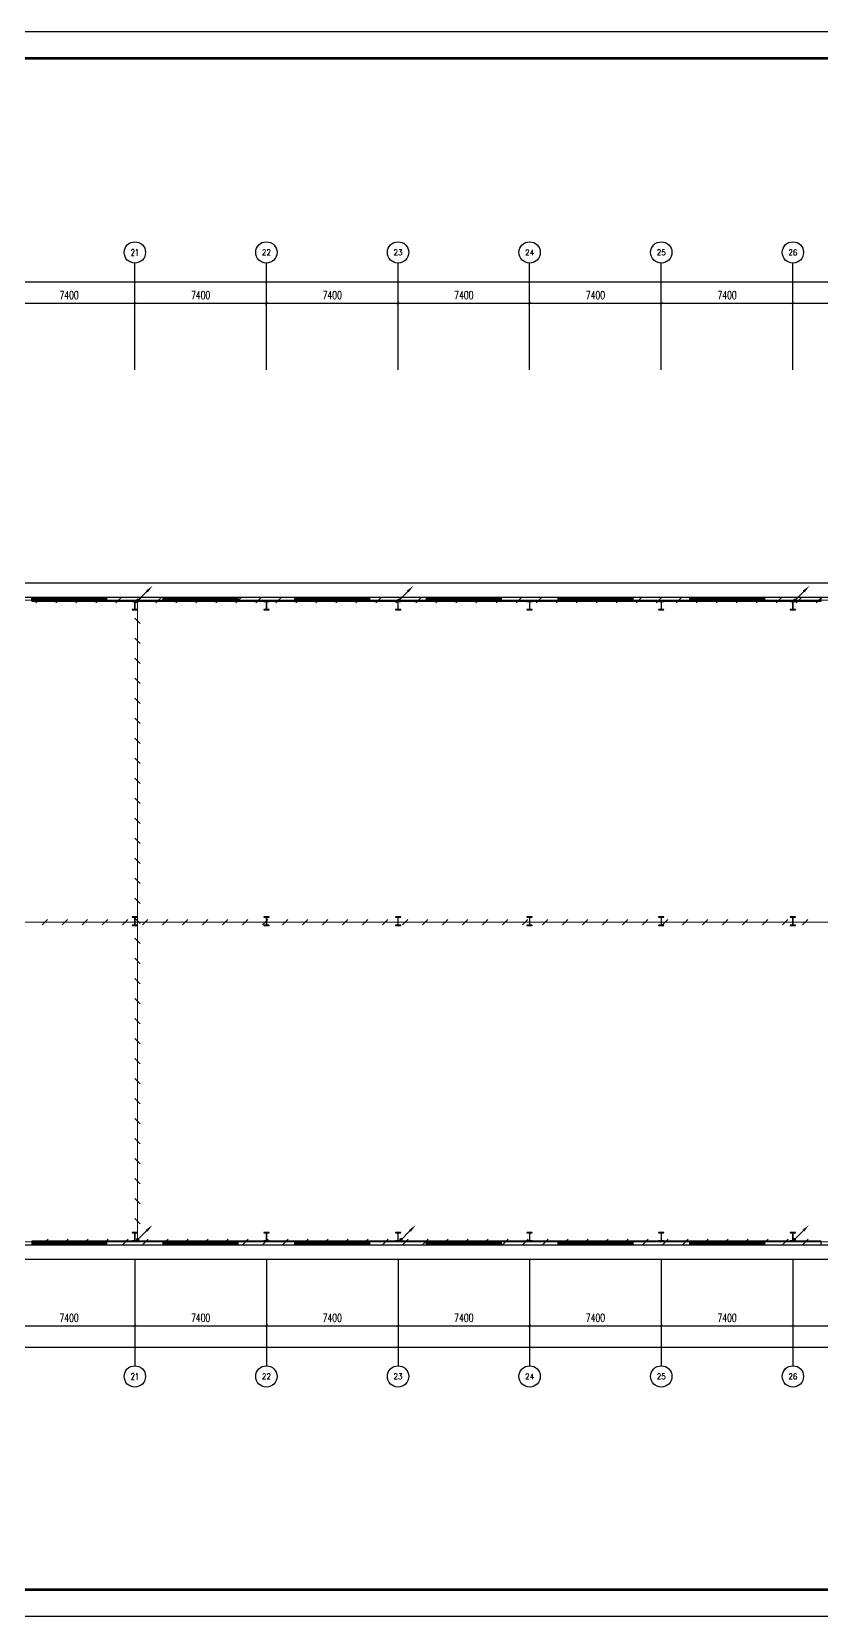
# Model space of a CAD drawing. Extents: x 1751103 to 2598738, y -609732 to 659428.
# Drawn here: x 2250048 to 2294448, y -260180 to -171080 of the extents above; entities that cross this region are included whole.
import ezdxf
from ezdxf.enums import TextEntityAlignment as Align

# ---------------------------------------------------------------- set-up
doc = ezdxf.new("R2010")
doc.units = 0
doc.header["$LTSCALE"] = 1000
doc.header["$MEASUREMENT"] = 0
doc.linetypes.add('CENTER2', pattern=[1.14, 0.75, -0.13, 0.13, -0.13])
doc.layers.get('0').update_dxf_attribs({"linetype": 'CONTINUOUS'})
doc.layers.get('DEFPOINTS').update_dxf_attribs({"linetype": 'CONTINUOUS'})
for name, color, linetype in [('AXIS', 3, 'CONTINUOUS'), ('AXIS_TEXT', 7, 'CONTINUOUS'), ('COLUMN', 99, 'CONTINUOUS'), ('GROUND', 2, 'CONTINUOUS'), ('LWIRE', 4, 'CONTINUOUS'), ('PUB_TITLE', 4, 'CONTINUOUS'), ('SHTLN', 4, 'CONTINUOUS'), ('WALL', 9, 'CONTINUOUS'), ('WINDOW', 99, 'CONTINUOUS'), ('WIRE-接地', 4, 'CONTINUOUS')]:
    doc.layers.add(name, color=color, linetype=linetype)
doc.styles.add('_TCH_AXIS', font='COMPLEX', dxfattribs={"bigfont": 'GBCBIG'})
doc.styles.add('COMPLEX', font='COMPLEX')
doc.styles.add('DIM_FONT', font='SIMPLEX', dxfattribs={"width": 0.7, "bigfont": 'GBCBIG'})
doc.styles.get("Standard").update_dxf_attribs({"font": 'gbenor.shx', "bigfont": 'gbcbig.shx'})
doc.dimstyles.new('DIMN150', dxfattribs={"dimscale": 1.5, "dimtxt": 300, "dimasz": 100, "dimexe": 250, "dimexo": 300, "dimgap": 150, "dimtad": 1, "dimdec": 0, "dimzin": 0, "dimtxsty": 'DIM_FONT', "dimblk": 'ARCHTICK', "dimcen": 0.09, "dimclrt": 7, "dimazin": 3, "dimtfac": 1, "dimtdec": 0, "dimtix": 1, "dimtmove": 0, "dimatfit": 3, "dimtolj": 1, "dimtzin": 0})

# ---------------------------------------------------------------- blocks, each defined once
blk = doc.blocks.new('$WINLIB2D$00000001')
for p, q in [((-0.5, 0.5), (0.5, 0.5)), ((-0.5, 0.5), (-0.5, -0.5)), ((0.5, -0.5), (0.5, 0.5)), ((0.5, 0.167), (-0.5, 0.167)), ((0.5, -0.167), (-0.5, -0.167)), ((-0.5, -0.5), (0.5, -0.5))]:
    blk.add_line(p, q)
blk = doc.blocks.new('_AXISO')
blk.add_circle((0, 0), 0.5)
at = {"layer": 'AXIS_TEXT', "style": 'COMPLEX', "width": 1.041667}
blk.add_attdef('A', text='', height=0.56, dxfattribs=at).set_placement((-0.25, -0.28), (0.25, -0.28), align=Align.FIT)
blk = doc.blocks.new('_ARCHTICK')
at = {"color": 0, "linetype": 'BYBLOCK', "const_width": 0.15}
blk.add_lwpolyline([(-0.5, -0.5), (0.5, 0.5)], dxfattribs=at)
blk = doc.blocks.new('*D46')
at = {"layer": 'AXIS', "color": 0}
for p, q in [((2107648, 43042), (2107648, 38167)), ((2315248, 43042), (2315248, 38167)), ((2107648, 38542), (2315248, 38542))]:
    blk.add_line(p, q, dxfattribs=at)
at = {"layer": 'DEFPOINTS', "color": 0}
for p in [(2107648, 43492), (2315248, 43492), (2315248, 38542)]:
    blk.add_point(p, dxfattribs=at)
at = {"layer": 'AXIS', "color": 0, "xscale": 150, "yscale": 150, "zscale": 150, "rotation": 180}
blk.add_blockref('_ARCHTICK', (2107648, 38542), dxfattribs=at)
at = {"layer": 'AXIS', "color": 0, "xscale": 150, "yscale": 150, "zscale": 150}
blk.add_blockref('_ARCHTICK', (2315248, 38542), dxfattribs=at)
at = {"layer": 'AXIS', "color": 7, "insert": (2211448, 38992), "char_height": 450, "attachment_point": 5, "style": 'DIM_FONT'}
blk.add_mtext('\\A1;207600', dxfattribs=at)
blk = doc.blocks.new('*D67')
at = {"layer": 'AXIS', "color": 0}
for p, q in [((2248448, 43042), (2248448, 39367)), ((2255848, 43042), (2255848, 39367)), ((2248448, 39742), (2255848, 39742))]:
    blk.add_line(p, q, dxfattribs=at)
at = {"layer": 'DEFPOINTS', "color": 0}
for p in [(2248448, 43492), (2255848, 43492), (2255848, 39742)]:
    blk.add_point(p, dxfattribs=at)
at = {"layer": 'AXIS', "color": 0, "xscale": 150, "yscale": 150, "zscale": 150, "rotation": 180}
blk.add_blockref('_ARCHTICK', (2248448, 39742), dxfattribs=at)
at = {"layer": 'AXIS', "color": 0, "xscale": 150, "yscale": 150, "zscale": 150}
blk.add_blockref('_ARCHTICK', (2255848, 39742), dxfattribs=at)
at = {"layer": 'AXIS', "color": 7, "insert": (2252148, 40192), "char_height": 450, "attachment_point": 5, "style": 'DIM_FONT'}
blk.add_mtext('\\A1;7400', dxfattribs=at)
blk = doc.blocks.new('*D68')
at = {"layer": 'AXIS', "color": 0}
for p, q in [((2255848, 43042), (2255848, 39367)), ((2263248, 43042), (2263248, 39367)), ((2255848, 39742), (2263248, 39742))]:
    blk.add_line(p, q, dxfattribs=at)
at = {"layer": 'DEFPOINTS', "color": 0}
for p in [(2255848, 43492), (2263248, 43492), (2263248, 39742)]:
    blk.add_point(p, dxfattribs=at)
at = {"layer": 'AXIS', "color": 0, "xscale": 150, "yscale": 150, "zscale": 150, "rotation": 180}
blk.add_blockref('_ARCHTICK', (2255848, 39742), dxfattribs=at)
at = {"layer": 'AXIS', "color": 0, "xscale": 150, "yscale": 150, "zscale": 150}
blk.add_blockref('_ARCHTICK', (2263248, 39742), dxfattribs=at)
at = {"layer": 'AXIS', "color": 7, "insert": (2259548, 40192), "char_height": 450, "attachment_point": 5, "style": 'DIM_FONT'}
blk.add_mtext('\\A1;7400', dxfattribs=at)
blk = doc.blocks.new('*D69')
at = {"layer": 'AXIS', "color": 0}
for p, q in [((2263248, 43042), (2263248, 39367)), ((2270648, 43042), (2270648, 39367)), ((2263248, 39742), (2270648, 39742))]:
    blk.add_line(p, q, dxfattribs=at)
at = {"layer": 'DEFPOINTS', "color": 0}
for p in [(2263248, 43492), (2270648, 43492), (2270648, 39742)]:
    blk.add_point(p, dxfattribs=at)
at = {"layer": 'AXIS', "color": 0, "xscale": 150, "yscale": 150, "zscale": 150, "rotation": 180}
blk.add_blockref('_ARCHTICK', (2263248, 39742), dxfattribs=at)
at = {"layer": 'AXIS', "color": 0, "xscale": 150, "yscale": 150, "zscale": 150}
blk.add_blockref('_ARCHTICK', (2270648, 39742), dxfattribs=at)
at = {"layer": 'AXIS', "color": 7, "insert": (2266948, 40192), "char_height": 450, "attachment_point": 5, "style": 'DIM_FONT'}
blk.add_mtext('\\A1;7400', dxfattribs=at)
blk = doc.blocks.new('*D70')
at = {"layer": 'AXIS', "color": 0}
for p, q in [((2270648, 43042), (2270648, 39367)), ((2278048, 43042), (2278048, 39367)), ((2270648, 39742), (2278048, 39742))]:
    blk.add_line(p, q, dxfattribs=at)
at = {"layer": 'DEFPOINTS', "color": 0}
for p in [(2270648, 43492), (2278048, 43492), (2278048, 39742)]:
    blk.add_point(p, dxfattribs=at)
at = {"layer": 'AXIS', "color": 0, "xscale": 150, "yscale": 150, "zscale": 150, "rotation": 180}
blk.add_blockref('_ARCHTICK', (2270648, 39742), dxfattribs=at)
at = {"layer": 'AXIS', "color": 0, "xscale": 150, "yscale": 150, "zscale": 150}
blk.add_blockref('_ARCHTICK', (2278048, 39742), dxfattribs=at)
at = {"layer": 'AXIS', "color": 7, "insert": (2274348, 40192), "char_height": 450, "attachment_point": 5, "style": 'DIM_FONT'}
blk.add_mtext('\\A1;7400', dxfattribs=at)
blk = doc.blocks.new('*D71')
at = {"layer": 'AXIS', "color": 0}
for p, q in [((2278048, 43042), (2278048, 39367)), ((2285448, 43042), (2285448, 39367)), ((2278048, 39742), (2285448, 39742))]:
    blk.add_line(p, q, dxfattribs=at)
at = {"layer": 'DEFPOINTS', "color": 0}
for p in [(2278048, 43492), (2285448, 43492), (2285448, 39742)]:
    blk.add_point(p, dxfattribs=at)
at = {"layer": 'AXIS', "color": 0, "xscale": 150, "yscale": 150, "zscale": 150, "rotation": 180}
blk.add_blockref('_ARCHTICK', (2278048, 39742), dxfattribs=at)
at = {"layer": 'AXIS', "color": 0, "xscale": 150, "yscale": 150, "zscale": 150}
blk.add_blockref('_ARCHTICK', (2285448, 39742), dxfattribs=at)
at = {"layer": 'AXIS', "color": 7, "insert": (2281748, 40192), "char_height": 450, "attachment_point": 5, "style": 'DIM_FONT'}
blk.add_mtext('\\A1;7400', dxfattribs=at)
blk = doc.blocks.new('*D72')
at = {"layer": 'AXIS', "color": 0}
for p, q in [((2285448, 43042), (2285448, 39367)), ((2292848, 43042), (2292848, 39367)), ((2285448, 39742), (2292848, 39742))]:
    blk.add_line(p, q, dxfattribs=at)
at = {"layer": 'DEFPOINTS', "color": 0}
for p in [(2285448, 43492), (2292848, 43492), (2292848, 39742)]:
    blk.add_point(p, dxfattribs=at)
at = {"layer": 'AXIS', "color": 0, "xscale": 150, "yscale": 150, "zscale": 150, "rotation": 180}
blk.add_blockref('_ARCHTICK', (2285448, 39742), dxfattribs=at)
at = {"layer": 'AXIS', "color": 0, "xscale": 150, "yscale": 150, "zscale": 150}
blk.add_blockref('_ARCHTICK', (2292848, 39742), dxfattribs=at)
at = {"layer": 'AXIS', "color": 7, "insert": (2289148, 40192), "char_height": 450, "attachment_point": 5, "style": 'DIM_FONT'}
blk.add_mtext('\\A1;7400', dxfattribs=at)
blk = doc.blocks.new('*D73')
at = {"layer": 'AXIS', "color": 0}
for p, q in [((2292848, 43042), (2292848, 39367)), ((2300248, 43042), (2300248, 39367)), ((2292848, 39742), (2300248, 39742))]:
    blk.add_line(p, q, dxfattribs=at)
at = {"layer": 'DEFPOINTS', "color": 0}
for p in [(2292848, 43492), (2300248, 43492), (2300248, 39742)]:
    blk.add_point(p, dxfattribs=at)
at = {"layer": 'AXIS', "color": 0, "xscale": 150, "yscale": 150, "zscale": 150, "rotation": 180}
blk.add_blockref('_ARCHTICK', (2292848, 39742), dxfattribs=at)
at = {"layer": 'AXIS', "color": 0, "xscale": 150, "yscale": 150, "zscale": 150}
blk.add_blockref('_ARCHTICK', (2300248, 39742), dxfattribs=at)
at = {"layer": 'AXIS', "color": 7, "insert": (2296548, 40192), "char_height": 450, "attachment_point": 5, "style": 'DIM_FONT'}
blk.add_mtext('\\A1;7400', dxfattribs=at)
blk = doc.blocks.new('*D99')
at = {"layer": 'AXIS', "color": 0}
for p, q in [((2107648, 93942), (2107648, 98817)), ((2107648, 98442), (2315248, 98442)), ((2315248, 93942), (2315248, 98817))]:
    blk.add_line(p, q, dxfattribs=at)
at = {"layer": 'DEFPOINTS', "color": 0}
for p in [(2315248, 98442), (2107648, 93492), (2315248, 93492)]:
    blk.add_point(p, dxfattribs=at)
at = {"layer": 'AXIS', "color": 0, "xscale": 150, "yscale": 150, "zscale": 150, "rotation": 180}
blk.add_blockref('_ARCHTICK', (2107648, 98442), dxfattribs=at)
at = {"layer": 'AXIS', "color": 0, "xscale": 150, "yscale": 150, "zscale": 150}
blk.add_blockref('_ARCHTICK', (2315248, 98442), dxfattribs=at)
at = {"layer": 'AXIS', "color": 7, "insert": (2211448, 98892), "char_height": 450, "attachment_point": 5, "style": 'DIM_FONT'}
blk.add_mtext('\\A1;207600', dxfattribs=at)
blk = doc.blocks.new('*D120')
at = {"layer": 'AXIS', "color": 0}
for p, q in [((2248448, 93942), (2248448, 97617)), ((2248448, 97242), (2255848, 97242)), ((2255848, 93942), (2255848, 97617))]:
    blk.add_line(p, q, dxfattribs=at)
at = {"layer": 'DEFPOINTS', "color": 0}
for p in [(2255848, 97242), (2248448, 93492), (2255848, 93492)]:
    blk.add_point(p, dxfattribs=at)
at = {"layer": 'AXIS', "color": 0, "xscale": 150, "yscale": 150, "zscale": 150, "rotation": 180}
blk.add_blockref('_ARCHTICK', (2248448, 97242), dxfattribs=at)
at = {"layer": 'AXIS', "color": 0, "xscale": 150, "yscale": 150, "zscale": 150}
blk.add_blockref('_ARCHTICK', (2255848, 97242), dxfattribs=at)
at = {"layer": 'AXIS', "color": 7, "insert": (2252148, 97692), "char_height": 450, "attachment_point": 5, "style": 'DIM_FONT'}
blk.add_mtext('\\A1;7400', dxfattribs=at)
blk = doc.blocks.new('*D121')
at = {"layer": 'AXIS', "color": 0}
for p, q in [((2255848, 93942), (2255848, 97617)), ((2255848, 97242), (2263248, 97242)), ((2263248, 93942), (2263248, 97617))]:
    blk.add_line(p, q, dxfattribs=at)
at = {"layer": 'DEFPOINTS', "color": 0}
for p in [(2263248, 97242), (2255848, 93492), (2263248, 93492)]:
    blk.add_point(p, dxfattribs=at)
at = {"layer": 'AXIS', "color": 0, "xscale": 150, "yscale": 150, "zscale": 150, "rotation": 180}
blk.add_blockref('_ARCHTICK', (2255848, 97242), dxfattribs=at)
at = {"layer": 'AXIS', "color": 0, "xscale": 150, "yscale": 150, "zscale": 150}
blk.add_blockref('_ARCHTICK', (2263248, 97242), dxfattribs=at)
at = {"layer": 'AXIS', "color": 7, "insert": (2259548, 97692), "char_height": 450, "attachment_point": 5, "style": 'DIM_FONT'}
blk.add_mtext('\\A1;7400', dxfattribs=at)
blk = doc.blocks.new('*D122')
at = {"layer": 'AXIS', "color": 0}
for p, q in [((2263248, 93942), (2263248, 97617)), ((2263248, 97242), (2270648, 97242)), ((2270648, 93942), (2270648, 97617))]:
    blk.add_line(p, q, dxfattribs=at)
at = {"layer": 'DEFPOINTS', "color": 0}
for p in [(2270648, 97242), (2263248, 93492), (2270648, 93492)]:
    blk.add_point(p, dxfattribs=at)
at = {"layer": 'AXIS', "color": 0, "xscale": 150, "yscale": 150, "zscale": 150, "rotation": 180}
blk.add_blockref('_ARCHTICK', (2263248, 97242), dxfattribs=at)
at = {"layer": 'AXIS', "color": 0, "xscale": 150, "yscale": 150, "zscale": 150}
blk.add_blockref('_ARCHTICK', (2270648, 97242), dxfattribs=at)
at = {"layer": 'AXIS', "color": 7, "insert": (2266948, 97692), "char_height": 450, "attachment_point": 5, "style": 'DIM_FONT'}
blk.add_mtext('\\A1;7400', dxfattribs=at)
blk = doc.blocks.new('*D123')
at = {"layer": 'AXIS', "color": 0}
for p, q in [((2270648, 93942), (2270648, 97617)), ((2270648, 97242), (2278048, 97242)), ((2278048, 93942), (2278048, 97617))]:
    blk.add_line(p, q, dxfattribs=at)
at = {"layer": 'DEFPOINTS', "color": 0}
for p in [(2278048, 97242), (2270648, 93492), (2278048, 93492)]:
    blk.add_point(p, dxfattribs=at)
at = {"layer": 'AXIS', "color": 0, "xscale": 150, "yscale": 150, "zscale": 150, "rotation": 180}
blk.add_blockref('_ARCHTICK', (2270648, 97242), dxfattribs=at)
at = {"layer": 'AXIS', "color": 0, "xscale": 150, "yscale": 150, "zscale": 150}
blk.add_blockref('_ARCHTICK', (2278048, 97242), dxfattribs=at)
at = {"layer": 'AXIS', "color": 7, "insert": (2274348, 97692), "char_height": 450, "attachment_point": 5, "style": 'DIM_FONT'}
blk.add_mtext('\\A1;7400', dxfattribs=at)
blk = doc.blocks.new('*D124')
at = {"layer": 'AXIS', "color": 0}
for p, q in [((2278048, 93942), (2278048, 97617)), ((2278048, 97242), (2285448, 97242)), ((2285448, 93942), (2285448, 97617))]:
    blk.add_line(p, q, dxfattribs=at)
at = {"layer": 'DEFPOINTS', "color": 0}
for p in [(2285448, 97242), (2278048, 93492), (2285448, 93492)]:
    blk.add_point(p, dxfattribs=at)
at = {"layer": 'AXIS', "color": 0, "xscale": 150, "yscale": 150, "zscale": 150, "rotation": 180}
blk.add_blockref('_ARCHTICK', (2278048, 97242), dxfattribs=at)
at = {"layer": 'AXIS', "color": 0, "xscale": 150, "yscale": 150, "zscale": 150}
blk.add_blockref('_ARCHTICK', (2285448, 97242), dxfattribs=at)
at = {"layer": 'AXIS', "color": 7, "insert": (2281748, 97692), "char_height": 450, "attachment_point": 5, "style": 'DIM_FONT'}
blk.add_mtext('\\A1;7400', dxfattribs=at)
blk = doc.blocks.new('*D125')
at = {"layer": 'AXIS', "color": 0}
for p, q in [((2285448, 93942), (2285448, 97617)), ((2285448, 97242), (2292848, 97242)), ((2292848, 93942), (2292848, 97617))]:
    blk.add_line(p, q, dxfattribs=at)
at = {"layer": 'DEFPOINTS', "color": 0}
for p in [(2292848, 97242), (2285448, 93492), (2292848, 93492)]:
    blk.add_point(p, dxfattribs=at)
at = {"layer": 'AXIS', "color": 0, "xscale": 150, "yscale": 150, "zscale": 150, "rotation": 180}
blk.add_blockref('_ARCHTICK', (2285448, 97242), dxfattribs=at)
at = {"layer": 'AXIS', "color": 0, "xscale": 150, "yscale": 150, "zscale": 150}
blk.add_blockref('_ARCHTICK', (2292848, 97242), dxfattribs=at)
at = {"layer": 'AXIS', "color": 7, "insert": (2289148, 97692), "char_height": 450, "attachment_point": 5, "style": 'DIM_FONT'}
blk.add_mtext('\\A1;7400', dxfattribs=at)
blk = doc.blocks.new('*D126')
at = {"layer": 'AXIS', "color": 0}
for p, q in [((2292848, 93942), (2292848, 97617)), ((2292848, 97242), (2300248, 97242)), ((2300248, 93942), (2300248, 97617))]:
    blk.add_line(p, q, dxfattribs=at)
at = {"layer": 'DEFPOINTS', "color": 0}
for p in [(2300248, 97242), (2292848, 93492), (2300248, 93492)]:
    blk.add_point(p, dxfattribs=at)
at = {"layer": 'AXIS', "color": 0, "xscale": 150, "yscale": 150, "zscale": 150, "rotation": 180}
blk.add_blockref('_ARCHTICK', (2292848, 97242), dxfattribs=at)
at = {"layer": 'AXIS', "color": 0, "xscale": 150, "yscale": 150, "zscale": 150}
blk.add_blockref('_ARCHTICK', (2300248, 97242), dxfattribs=at)
at = {"layer": 'AXIS', "color": 7, "insert": (2296548, 97692), "char_height": 450, "attachment_point": 5, "style": 'DIM_FONT'}
blk.add_mtext('\\A1;7400', dxfattribs=at)
blk = doc.blocks.new('$TELECSYS$00000008')
blk.add_line((0.4, 0.4), (-0.4, -0.4))
blk = doc.blocks.new('$TELECSYS$00000079')
for p, q in [((0.7, 0.7), (0, 0)), ((0.1, 0.1), (0.1, 0.1)), ((-0.1, -0.1), (-0.1, -0.1))]:
    blk.add_line(p, q)
at = {"const_width": 0.142}
blk.add_lwpolyline([(-0.07, 0, 1), (0.07, 0, 1)], format="xyb", close=True, dxfattribs=at)
blk.add_solid([(0.63, 0.77), (0.77, 0.63), (1.15, 1.15)])
at = {"width": 0.8, "flags": 9}
blk.add_attdef('A', (0, 0), '', height=0.00002, dxfattribs=at)
blk = doc.blocks.new('W2')
at = {"layer": 'AXIS', "color": 8}
for p, q in [((2255847.9, 93491.5), (2255847.9, 99491.5)), ((2263247.9, 93491.5), (2263247.9, 99491.5)), ((2270647.9, 93491.5), (2270647.9, 99491.5)), ((2278047.9, 93491.5), (2278047.9, 99491.5)), ((2285447.9, 93491.5), (2285447.9, 99491.5)), ((2292847.9, 93491.5), (2292847.9, 99491.5)), ((2255847.9, 43491.5), (2255847.9, 37491.5)), ((2263247.9, 43491.5), (2263247.9, 37491.5)), ((2270647.9, 43491.5), (2270647.9, 37491.5)), ((2278047.9, 43491.5), (2278047.9, 37491.5)), ((2285447.9, 43491.5), (2285447.9, 37491.5)), ((2292847.9, 43491.5), (2292847.9, 37491.5))]:
    blk.add_line(p, q, dxfattribs=at)
at = {"layer": 'COLUMN', "color": 8}
for p, q in [((2255997.9, 80491.5), (2255697.9, 80491.5)), ((2255697.9, 80491.5), (2255697.9, 80473.5)), ((2255697.9, 80473.5), (2255837.9, 80473.5)), ((2255837.9, 80473.5), (2255842.9, 80468.5)), ((2255842.9, 80468.5), (2255842.9, 80014.5)), ((2255852.9, 80468.5), (2255857.9, 80473.5)), ((2255852.9, 80014.5), (2255852.9, 80468.5)), ((2255857.9, 80473.5), (2255997.9, 80473.5)), ((2255997.9, 80473.5), (2255997.9, 80491.5)), ((2263397.9, 80491.5), (2263097.9, 80491.5)), ((2263097.9, 80491.5), (2263097.9, 80473.5)), ((2263097.9, 80473.5), (2263237.9, 80473.5)), ((2263237.9, 80473.5), (2263242.9, 80468.5)), ((2263242.9, 80468.5), (2263242.9, 80014.5)), ((2263252.9, 80468.5), (2263257.9, 80473.5)), ((2263252.9, 80014.5), (2263252.9, 80468.5)), ((2263257.9, 80473.5), (2263397.9, 80473.5)), ((2263397.9, 80473.5), (2263397.9, 80491.5)), ((2270797.9, 80491.5), (2270497.9, 80491.5)), ((2270497.9, 80491.5), (2270497.9, 80473.5)), ((2270497.9, 80473.5), (2270637.9, 80473.5)), ((2270637.9, 80473.5), (2270642.9, 80468.5)), ((2270642.9, 80468.5), (2270642.9, 80014.5)), ((2270652.9, 80468.5), (2270657.9, 80473.5)), ((2270652.9, 80014.5), (2270652.9, 80468.5)), ((2270657.9, 80473.5), (2270797.9, 80473.5)), ((2270797.9, 80473.5), (2270797.9, 80491.5)), ((2278197.9, 80491.5), (2277897.9, 80491.5)), ((2277897.9, 80491.5), (2277897.9, 80473.5)), ((2277897.9, 80473.5), (2278037.9, 80473.5)), ((2278037.9, 80473.5), (2278042.9, 80468.5)), ((2278042.9, 80468.5), (2278042.9, 80014.5)), ((2278052.9, 80468.5), (2278057.9, 80473.5)), ((2278052.9, 80014.5), (2278052.9, 80468.5)), ((2278057.9, 80473.5), (2278197.9, 80473.5)), ((2278197.9, 80473.5), (2278197.9, 80491.5)), ((2285597.9, 80491.5), (2285297.9, 80491.5)), ((2285297.9, 80491.5), (2285297.9, 80473.5)), ((2285297.9, 80473.5), (2285437.9, 80473.5)), ((2285437.9, 80473.5), (2285442.9, 80468.5)), ((2285442.9, 80468.5), (2285442.9, 80014.5)), ((2285452.9, 80468.5), (2285457.9, 80473.5)), ((2285452.9, 80014.5), (2285452.9, 80468.5)), ((2285457.9, 80473.5), (2285597.9, 80473.5)), ((2285597.9, 80473.5), (2285597.9, 80491.5)), ((2292997.9, 80491.5), (2292697.9, 80491.5)), ((2292697.9, 80491.5), (2292697.9, 80473.5)), ((2292697.9, 80473.5), (2292837.9, 80473.5)), ((2292837.9, 80473.5), (2292842.9, 80468.5)), ((2292842.9, 80468.5), (2292842.9, 80014.5)), ((2292852.9, 80468.5), (2292857.9, 80473.5)), ((2292852.9, 80014.5), (2292852.9, 80468.5)), ((2292857.9, 80473.5), (2292997.9, 80473.5)), ((2292997.9, 80473.5), (2292997.9, 80491.5)), ((2255837.9, 80009.5), (2255697.9, 80009.5)), ((2255697.9, 80009.5), (2255697.9, 79991.5)), ((2255697.9, 79991.5), (2255997.9, 79991.5)), ((2255842.9, 80014.5), (2255837.9, 80009.5)), ((2255857.9, 80009.5), (2255852.9, 80014.5)), ((2255997.9, 80009.5), (2255857.9, 80009.5)), ((2255997.9, 79991.5), (2255997.9, 80009.5)), ((2263237.9, 80009.5), (2263097.9, 80009.5)), ((2263097.9, 80009.5), (2263097.9, 79991.5)), ((2263097.9, 79991.5), (2263397.9, 79991.5)), ((2263242.9, 80014.5), (2263237.9, 80009.5)), ((2263257.9, 80009.5), (2263252.9, 80014.5)), ((2263397.9, 80009.5), (2263257.9, 80009.5)), ((2263397.9, 79991.5), (2263397.9, 80009.5)), ((2270637.9, 80009.5), (2270497.9, 80009.5)), ((2270497.9, 80009.5), (2270497.9, 79991.5)), ((2270497.9, 79991.5), (2270797.9, 79991.5)), ((2270642.9, 80014.5), (2270637.9, 80009.5)), ((2270657.9, 80009.5), (2270652.9, 80014.5)), ((2270797.9, 80009.5), (2270657.9, 80009.5)), ((2270797.9, 79991.5), (2270797.9, 80009.5)), ((2278037.9, 80009.5), (2277897.9, 80009.5)), ((2277897.9, 80009.5), (2277897.9, 79991.5)), ((2277897.9, 79991.5), (2278197.9, 79991.5)), ((2278042.9, 80014.5), (2278037.9, 80009.5)), ((2278057.9, 80009.5), (2278052.9, 80014.5)), ((2278197.9, 80009.5), (2278057.9, 80009.5)), ((2278197.9, 79991.5), (2278197.9, 80009.5)), ((2285437.9, 80009.5), (2285297.9, 80009.5)), ((2285297.9, 80009.5), (2285297.9, 79991.5)), ((2285297.9, 79991.5), (2285597.9, 79991.5)), ((2285442.9, 80014.5), (2285437.9, 80009.5)), ((2285457.9, 80009.5), (2285452.9, 80014.5)), ((2285597.9, 80009.5), (2285457.9, 80009.5)), ((2285597.9, 79991.5), (2285597.9, 80009.5)), ((2292837.9, 80009.5), (2292697.9, 80009.5)), ((2292697.9, 80009.5), (2292697.9, 79991.5)), ((2292697.9, 79991.5), (2292997.9, 79991.5)), ((2292842.9, 80014.5), (2292837.9, 80009.5)), ((2292857.9, 80009.5), (2292852.9, 80014.5)), ((2292997.9, 80009.5), (2292857.9, 80009.5)), ((2292997.9, 79991.5), (2292997.9, 80009.5)), ((2255997.9, 62741.5), (2255697.9, 62741.5)), ((2255697.9, 62741.5), (2255697.9, 62723.5)), ((2255697.9, 62723.5), (2255837.9, 62723.5)), ((2255837.9, 62723.5), (2255842.9, 62718.5)), ((2255842.9, 62718.5), (2255842.9, 62264.5)), ((2255852.9, 62718.5), (2255857.9, 62723.5)), ((2255852.9, 62264.5), (2255852.9, 62718.5)), ((2255857.9, 62723.5), (2255997.9, 62723.5)), ((2255997.9, 62723.5), (2255997.9, 62741.5)), ((2263397.9, 62741.5), (2263097.9, 62741.5)), ((2263097.9, 62741.5), (2263097.9, 62723.5)), ((2263097.9, 62723.5), (2263237.9, 62723.5)), ((2263237.9, 62723.5), (2263242.9, 62718.5)), ((2263242.9, 62718.5), (2263242.9, 62264.5)), ((2263252.9, 62718.5), (2263257.9, 62723.5)), ((2263252.9, 62264.5), (2263252.9, 62718.5)), ((2263257.9, 62723.5), (2263397.9, 62723.5)), ((2263397.9, 62723.5), (2263397.9, 62741.5)), ((2270797.9, 62741.5), (2270497.9, 62741.5)), ((2270497.9, 62741.5), (2270497.9, 62723.5)), ((2270497.9, 62723.5), (2270637.9, 62723.5)), ((2270637.9, 62723.5), (2270642.9, 62718.5)), ((2270642.9, 62718.5), (2270642.9, 62264.5)), ((2270652.9, 62718.5), (2270657.9, 62723.5)), ((2270652.9, 62264.5), (2270652.9, 62718.5)), ((2270657.9, 62723.5), (2270797.9, 62723.5)), ((2270797.9, 62723.5), (2270797.9, 62741.5)), ((2278197.9, 62741.5), (2277897.9, 62741.5)), ((2277897.9, 62741.5), (2277897.9, 62723.5)), ((2277897.9, 62723.5), (2278037.9, 62723.5)), ((2278037.9, 62723.5), (2278042.9, 62718.5)), ((2278042.9, 62718.5), (2278042.9, 62264.5)), ((2278052.9, 62718.5), (2278057.9, 62723.5)), ((2278052.9, 62264.5), (2278052.9, 62718.5)), ((2278057.9, 62723.5), (2278197.9, 62723.5)), ((2278197.9, 62723.5), (2278197.9, 62741.5)), ((2285597.9, 62741.5), (2285297.9, 62741.5)), ((2285297.9, 62741.5), (2285297.9, 62723.5)), ((2285297.9, 62723.5), (2285437.9, 62723.5)), ((2285437.9, 62723.5), (2285442.9, 62718.5)), ((2285442.9, 62718.5), (2285442.9, 62264.5)), ((2285452.9, 62718.5), (2285457.9, 62723.5)), ((2285452.9, 62264.5), (2285452.9, 62718.5)), ((2285457.9, 62723.5), (2285597.9, 62723.5)), ((2285597.9, 62723.5), (2285597.9, 62741.5)), ((2292997.9, 62741.5), (2292697.9, 62741.5)), ((2292697.9, 62741.5), (2292697.9, 62723.5)), ((2292697.9, 62723.5), (2292837.9, 62723.5)), ((2292837.9, 62723.5), (2292842.9, 62718.5)), ((2292842.9, 62718.5), (2292842.9, 62264.5)), ((2292852.9, 62718.5), (2292857.9, 62723.5)), ((2292852.9, 62264.5), (2292852.9, 62718.5)), ((2292857.9, 62723.5), (2292997.9, 62723.5)), ((2292997.9, 62723.5), (2292997.9, 62741.5)), ((2255837.9, 62259.5), (2255697.9, 62259.5)), ((2255697.9, 62259.5), (2255697.9, 62241.5)), ((2255697.9, 62241.5), (2255997.9, 62241.5)), ((2255842.9, 62264.5), (2255837.9, 62259.5)), ((2255857.9, 62259.5), (2255852.9, 62264.5)), ((2255997.9, 62259.5), (2255857.9, 62259.5)), ((2255997.9, 62241.5), (2255997.9, 62259.5)), ((2263237.9, 62259.5), (2263097.9, 62259.5)), ((2263097.9, 62259.5), (2263097.9, 62241.5)), ((2263097.9, 62241.5), (2263397.9, 62241.5)), ((2263242.9, 62264.5), (2263237.9, 62259.5)), ((2263257.9, 62259.5), (2263252.9, 62264.5)), ((2263397.9, 62259.5), (2263257.9, 62259.5)), ((2263397.9, 62241.5), (2263397.9, 62259.5)), ((2270637.9, 62259.5), (2270497.9, 62259.5)), ((2270497.9, 62259.5), (2270497.9, 62241.5)), ((2270497.9, 62241.5), (2270797.9, 62241.5)), ((2270642.9, 62264.5), (2270637.9, 62259.5)), ((2270657.9, 62259.5), (2270652.9, 62264.5)), ((2270797.9, 62259.5), (2270657.9, 62259.5)), ((2270797.9, 62241.5), (2270797.9, 62259.5)), ((2278037.9, 62259.5), (2277897.9, 62259.5)), ((2277897.9, 62259.5), (2277897.9, 62241.5)), ((2277897.9, 62241.5), (2278197.9, 62241.5)), ((2278042.9, 62264.5), (2278037.9, 62259.5)), ((2278057.9, 62259.5), (2278052.9, 62264.5)), ((2278197.9, 62259.5), (2278057.9, 62259.5)), ((2278197.9, 62241.5), (2278197.9, 62259.5)), ((2285437.9, 62259.5), (2285297.9, 62259.5)), ((2285297.9, 62259.5), (2285297.9, 62241.5)), ((2285297.9, 62241.5), (2285597.9, 62241.5)), ((2285442.9, 62264.5), (2285437.9, 62259.5)), ((2285457.9, 62259.5), (2285452.9, 62264.5)), ((2285597.9, 62259.5), (2285457.9, 62259.5)), ((2285597.9, 62241.5), (2285597.9, 62259.5)), ((2292837.9, 62259.5), (2292697.9, 62259.5)), ((2292697.9, 62259.5), (2292697.9, 62241.5)), ((2292697.9, 62241.5), (2292997.9, 62241.5)), ((2292842.9, 62264.5), (2292837.9, 62259.5)), ((2292857.9, 62259.5), (2292852.9, 62264.5)), ((2292997.9, 62259.5), (2292857.9, 62259.5)), ((2292997.9, 62241.5), (2292997.9, 62259.5)), ((2255997.9, 44991.5), (2255697.9, 44991.5)), ((2255697.9, 44991.5), (2255697.9, 44973.5)), ((2255697.9, 44973.5), (2255837.9, 44973.5)), ((2255837.9, 44973.5), (2255842.9, 44968.5)), ((2255842.9, 44968.5), (2255842.9, 44514.5)), ((2255852.9, 44968.5), (2255857.9, 44973.5)), ((2255852.9, 44514.5), (2255852.9, 44968.5)), ((2255857.9, 44973.5), (2255997.9, 44973.5)), ((2255997.9, 44973.5), (2255997.9, 44991.5)), ((2263397.9, 44991.5), (2263097.9, 44991.5)), ((2263097.9, 44991.5), (2263097.9, 44973.5)), ((2263097.9, 44973.5), (2263237.9, 44973.5)), ((2263237.9, 44973.5), (2263242.9, 44968.5)), ((2263242.9, 44968.5), (2263242.9, 44514.5)), ((2263252.9, 44968.5), (2263257.9, 44973.5)), ((2263252.9, 44514.5), (2263252.9, 44968.5)), ((2263257.9, 44973.5), (2263397.9, 44973.5)), ((2263397.9, 44973.5), (2263397.9, 44991.5)), ((2270797.9, 44991.5), (2270497.9, 44991.5)), ((2270497.9, 44991.5), (2270497.9, 44973.5)), ((2270497.9, 44973.5), (2270637.9, 44973.5)), ((2270637.9, 44973.5), (2270642.9, 44968.5)), ((2270642.9, 44968.5), (2270642.9, 44514.5)), ((2270652.9, 44968.5), (2270657.9, 44973.5)), ((2270652.9, 44514.5), (2270652.9, 44968.5)), ((2270657.9, 44973.5), (2270797.9, 44973.5)), ((2270797.9, 44973.5), (2270797.9, 44991.5)), ((2278197.9, 44991.5), (2277897.9, 44991.5)), ((2277897.9, 44991.5), (2277897.9, 44973.5)), ((2277897.9, 44973.5), (2278037.9, 44973.5)), ((2278037.9, 44973.5), (2278042.9, 44968.5)), ((2278042.9, 44968.5), (2278042.9, 44514.5)), ((2278052.9, 44968.5), (2278057.9, 44973.5)), ((2278052.9, 44514.5), (2278052.9, 44968.5)), ((2278057.9, 44973.5), (2278197.9, 44973.5)), ((2278197.9, 44973.5), (2278197.9, 44991.5)), ((2285597.9, 44991.5), (2285297.9, 44991.5)), ((2285297.9, 44991.5), (2285297.9, 44973.5)), ((2285297.9, 44973.5), (2285437.9, 44973.5)), ((2285437.9, 44973.5), (2285442.9, 44968.5)), ((2285442.9, 44968.5), (2285442.9, 44514.5)), ((2285452.9, 44968.5), (2285457.9, 44973.5)), ((2285452.9, 44514.5), (2285452.9, 44968.5)), ((2285457.9, 44973.5), (2285597.9, 44973.5)), ((2285597.9, 44973.5), (2285597.9, 44991.5)), ((2292997.9, 44991.5), (2292697.9, 44991.5)), ((2292697.9, 44991.5), (2292697.9, 44973.5)), ((2292697.9, 44973.5), (2292837.9, 44973.5)), ((2292837.9, 44973.5), (2292842.9, 44968.5)), ((2292842.9, 44968.5), (2292842.9, 44514.5)), ((2292852.9, 44968.5), (2292857.9, 44973.5)), ((2292852.9, 44514.5), (2292852.9, 44968.5)), ((2292857.9, 44973.5), (2292997.9, 44973.5)), ((2292997.9, 44973.5), (2292997.9, 44991.5)), ((2255837.9, 44509.5), (2255697.9, 44509.5)), ((2255697.9, 44509.5), (2255697.9, 44491.5)), ((2255697.9, 44491.5), (2255997.9, 44491.5)), ((2255842.9, 44514.5), (2255837.9, 44509.5)), ((2255857.9, 44509.5), (2255852.9, 44514.5)), ((2255997.9, 44509.5), (2255857.9, 44509.5)), ((2255997.9, 44491.5), (2255997.9, 44509.5)), ((2263237.9, 44509.5), (2263097.9, 44509.5)), ((2263097.9, 44509.5), (2263097.9, 44491.5)), ((2263097.9, 44491.5), (2263397.9, 44491.5)), ((2263242.9, 44514.5), (2263237.9, 44509.5)), ((2263257.9, 44509.5), (2263252.9, 44514.5)), ((2263397.9, 44509.5), (2263257.9, 44509.5)), ((2263397.9, 44491.5), (2263397.9, 44509.5)), ((2270637.9, 44509.5), (2270497.9, 44509.5)), ((2270497.9, 44509.5), (2270497.9, 44491.5)), ((2270497.9, 44491.5), (2270797.9, 44491.5)), ((2270642.9, 44514.5), (2270637.9, 44509.5)), ((2270657.9, 44509.5), (2270652.9, 44514.5)), ((2270797.9, 44509.5), (2270657.9, 44509.5)), ((2270797.9, 44491.5), (2270797.9, 44509.5)), ((2278037.9, 44509.5), (2277897.9, 44509.5)), ((2277897.9, 44509.5), (2277897.9, 44491.5)), ((2277897.9, 44491.5), (2278197.9, 44491.5)), ((2278042.9, 44514.5), (2278037.9, 44509.5)), ((2278057.9, 44509.5), (2278052.9, 44514.5)), ((2278197.9, 44509.5), (2278057.9, 44509.5)), ((2278197.9, 44491.5), (2278197.9, 44509.5)), ((2285437.9, 44509.5), (2285297.9, 44509.5)), ((2285297.9, 44509.5), (2285297.9, 44491.5)), ((2285297.9, 44491.5), (2285597.9, 44491.5)), ((2285442.9, 44514.5), (2285437.9, 44509.5)), ((2285457.9, 44509.5), (2285452.9, 44514.5)), ((2285597.9, 44509.5), (2285457.9, 44509.5)), ((2285597.9, 44491.5), (2285597.9, 44509.5)), ((2292837.9, 44509.5), (2292697.9, 44509.5)), ((2292697.9, 44509.5), (2292697.9, 44491.5)), ((2292697.9, 44491.5), (2292997.9, 44491.5)), ((2292842.9, 44514.5), (2292837.9, 44509.5)), ((2292857.9, 44509.5), (2292852.9, 44514.5)), ((2292997.9, 44509.5), (2292857.9, 44509.5)), ((2292997.9, 44491.5), (2292997.9, 44509.5))]:
    blk.add_line(p, q, dxfattribs=at)
at = {"layer": 'GROUND', "color": 8}
for p, q in [((2316047.9, 81491.5), (2212597.9, 81491.5)), ((2315247.9, 80691.5), (2211797.9, 80691.5)), ((2203147.9, 44291.5), (2315247.9, 44291.5)), ((2203147.9, 43491.5), (2316047.9, 43491.5))]:
    blk.add_line(p, q, dxfattribs=at)
at = {"layer": 'WALL', "color": 8}
for p, q in [((2255847.9, 80691.5), (2254247.9, 80691.5)), ((2254247.9, 80691.5), (2254247.9, 80491.5)), ((2254247.9, 80491.5), (2255697.9, 80491.5)), ((2257447.9, 80691.5), (2255847.9, 80691.5)), ((2255997.9, 80491.5), (2257447.9, 80491.5)), ((2257447.9, 80491.5), (2257447.9, 80691.5)), ((2263247.9, 80691.5), (2261647.9, 80691.5)), ((2261647.9, 80691.5), (2261647.9, 80491.5)), ((2261647.9, 80491.5), (2263097.9, 80491.5)), ((2264847.9, 80691.5), (2263247.9, 80691.5)), ((2263397.9, 80491.5), (2264847.9, 80491.5)), ((2264847.9, 80491.5), (2264847.9, 80691.5)), ((2270647.9, 80691.5), (2269047.9, 80691.5)), ((2269047.9, 80691.5), (2269047.9, 80491.5)), ((2269047.9, 80491.5), (2270497.9, 80491.5)), ((2272247.9, 80691.5), (2270647.9, 80691.5)), ((2270797.9, 80491.5), (2272247.9, 80491.5)), ((2272247.9, 80491.5), (2272247.9, 80691.5)), ((2278047.9, 80691.5), (2276447.9, 80691.5)), ((2276447.9, 80691.5), (2276447.9, 80491.5)), ((2276447.9, 80491.5), (2277897.9, 80491.5)), ((2279647.9, 80691.5), (2278047.9, 80691.5)), ((2278197.9, 80491.5), (2279647.9, 80491.5)), ((2279647.9, 80491.5), (2279647.9, 80691.5)), ((2285447.9, 80691.5), (2283847.9, 80691.5)), ((2283847.9, 80691.5), (2283847.9, 80491.5)), ((2283847.9, 80491.5), (2285297.9, 80491.5)), ((2287047.9, 80691.5), (2285447.9, 80691.5)), ((2285597.9, 80491.5), (2287047.9, 80491.5)), ((2287047.9, 80491.5), (2287047.9, 80691.5)), ((2292847.9, 80691.5), (2291247.9, 80691.5)), ((2291247.9, 80691.5), (2291247.9, 80491.5)), ((2291247.9, 80491.5), (2292697.9, 80491.5)), ((2294447.9, 80691.5), (2292847.9, 80691.5)), ((2292997.9, 80491.5), (2294447.9, 80491.5)), ((2294447.9, 80491.5), (2294447.9, 80691.5)), ((2255697.9, 44491.5), (2254247.9, 44491.5)), ((2254247.9, 44491.5), (2254247.9, 44291.5)), ((2254247.9, 44291.5), (2255847.9, 44291.5)), ((2255847.9, 44291.5), (2257447.9, 44291.5)), ((2257447.9, 44491.5), (2255997.9, 44491.5)), ((2257447.9, 44291.5), (2257447.9, 44491.5)), ((2263097.9, 44491.5), (2261647.9, 44491.5)), ((2261647.9, 44491.5), (2261647.9, 44291.5)), ((2261647.9, 44291.5), (2263247.9, 44291.5)), ((2263247.9, 44291.5), (2264847.9, 44291.5)), ((2264847.9, 44491.5), (2263397.9, 44491.5)), ((2264847.9, 44291.5), (2264847.9, 44491.5)), ((2270497.9, 44491.5), (2269047.9, 44491.5)), ((2269047.9, 44491.5), (2269047.9, 44291.5)), ((2269047.9, 44291.5), (2270647.9, 44291.5)), ((2270647.9, 44291.5), (2272247.9, 44291.5)), ((2272247.9, 44491.5), (2270797.9, 44491.5)), ((2272247.9, 44291.5), (2272247.9, 44491.5)), ((2277897.9, 44491.5), (2276447.9, 44491.5)), ((2276447.9, 44491.5), (2276447.9, 44291.5)), ((2276447.9, 44291.5), (2278047.9, 44291.5)), ((2278047.9, 44291.5), (2279647.9, 44291.5)), ((2279647.9, 44491.5), (2278197.9, 44491.5)), ((2279647.9, 44291.5), (2279647.9, 44491.5)), ((2285297.9, 44491.5), (2283847.9, 44491.5)), ((2283847.9, 44491.5), (2283847.9, 44291.5)), ((2283847.9, 44291.5), (2285447.9, 44291.5)), ((2285447.9, 44291.5), (2287047.9, 44291.5)), ((2287047.9, 44491.5), (2285597.9, 44491.5)), ((2287047.9, 44291.5), (2287047.9, 44491.5)), ((2292697.9, 44491.5), (2291247.9, 44491.5)), ((2291247.9, 44491.5), (2291247.9, 44291.5)), ((2291247.9, 44291.5), (2292847.9, 44291.5)), ((2292847.9, 44291.5), (2294447.9, 44291.5)), ((2294447.9, 44491.5), (2292997.9, 44491.5)), ((2294447.9, 44291.5), (2294447.9, 44491.5))]:
    blk.add_line(p, q, dxfattribs=at)
at = {"layer": 'AXIS', "color": 8}
ref = blk.add_blockref('_AXISO', (2255847.9, 100091.5), dxfattribs=dict(at, xscale=1200, yscale=1200, zscale=1200))
ref.add_attrib('A', '21', dxfattribs={"layer": 'AXIS_TEXT', "color": 8, "height": 378.95, "style": '_TCH_AXIS', "width": 0.862069}).set_placement((2255622.3, 99902.1), (2256073.4, 99902.1), align=Align.FIT)
ref = blk.add_blockref('_AXISO', (2263247.9, 100091.5), dxfattribs=dict(at, xscale=1200, yscale=1200, zscale=1200))
ref.add_attrib('A', '22', dxfattribs={"layer": 'AXIS_TEXT', "color": 8, "height": 314.9, "style": '_TCH_AXIS'}).set_placement((2262993, 99934.1), (2263502.8, 99934.1), align=Align.FIT)
ref = blk.add_blockref('_AXISO', (2270647.9, 100091.5), dxfattribs=dict(at, xscale=1200, yscale=1200, zscale=1200))
ref.add_attrib('A', '23', dxfattribs={"layer": 'AXIS_TEXT', "color": 8, "height": 314.9, "style": '_TCH_AXIS'}).set_placement((2270393, 99934.1), (2270902.8, 99934.1), align=Align.FIT)
ref = blk.add_blockref('_AXISO', (2278047.9, 100091.5), dxfattribs=dict(at, xscale=1200, yscale=1200, zscale=1200))
ref.add_attrib('A', '24', dxfattribs={"layer": 'AXIS_TEXT', "color": 8, "height": 308.98, "style": '_TCH_AXIS', "width": 0.972222}).set_placement((2277790.4, 99937), (2278305.4, 99937), align=Align.FIT)
ref = blk.add_blockref('_AXISO', (2285447.9, 100091.5), dxfattribs=dict(at, xscale=1200, yscale=1200, zscale=1200))
ref.add_attrib('A', '25', dxfattribs={"layer": 'AXIS_TEXT', "color": 8, "height": 314.9, "style": '_TCH_AXIS'}).set_placement((2285193, 99934.1), (2285702.8, 99934.1), align=Align.FIT)
ref = blk.add_blockref('_AXISO', (2292847.9, 100091.5), dxfattribs=dict(at, xscale=1200, yscale=1200, zscale=1200))
ref.add_attrib('A', '26', dxfattribs={"layer": 'AXIS_TEXT', "color": 8, "height": 321.04, "style": '_TCH_AXIS', "width": 0.970588}).set_placement((2292595.6, 99931), (2293100.1, 99931), align=Align.FIT)
ref = blk.add_blockref('_AXISO', (2255847.9, 36891.5), dxfattribs=dict(at, xscale=1200, yscale=1200, zscale=1200))
ref.add_attrib('A', '21', dxfattribs={"layer": 'AXIS_TEXT', "color": 8, "height": 378.95, "style": '_TCH_AXIS', "width": 0.862069}).set_placement((2255622.3, 36702.1), (2256073.4, 36702.1), align=Align.FIT)
ref = blk.add_blockref('_AXISO', (2263247.9, 36891.5), dxfattribs=dict(at, xscale=1200, yscale=1200, zscale=1200))
ref.add_attrib('A', '22', dxfattribs={"layer": 'AXIS_TEXT', "color": 8, "height": 314.9, "style": '_TCH_AXIS'}).set_placement((2262993, 36734.1), (2263502.8, 36734.1), align=Align.FIT)
ref = blk.add_blockref('_AXISO', (2270647.9, 36891.5), dxfattribs=dict(at, xscale=1200, yscale=1200, zscale=1200))
ref.add_attrib('A', '23', dxfattribs={"layer": 'AXIS_TEXT', "color": 8, "height": 314.9, "style": '_TCH_AXIS'}).set_placement((2270393, 36734.1), (2270902.8, 36734.1), align=Align.FIT)
ref = blk.add_blockref('_AXISO', (2278047.9, 36891.5), dxfattribs=dict(at, xscale=1200, yscale=1200, zscale=1200))
ref.add_attrib('A', '24', dxfattribs={"layer": 'AXIS_TEXT', "color": 8, "height": 308.98, "style": '_TCH_AXIS', "width": 0.972222}).set_placement((2277790.4, 36737), (2278305.4, 36737), align=Align.FIT)
ref = blk.add_blockref('_AXISO', (2285447.9, 36891.5), dxfattribs=dict(at, xscale=1200, yscale=1200, zscale=1200))
ref.add_attrib('A', '25', dxfattribs={"layer": 'AXIS_TEXT', "color": 8, "height": 314.9, "style": '_TCH_AXIS'}).set_placement((2285193, 36734.1), (2285702.8, 36734.1), align=Align.FIT)
ref = blk.add_blockref('_AXISO', (2292847.9, 36891.5), dxfattribs=dict(at, xscale=1200, yscale=1200, zscale=1200))
ref.add_attrib('A', '26', dxfattribs={"layer": 'AXIS_TEXT', "color": 8, "height": 321.04, "style": '_TCH_AXIS', "width": 0.970588}).set_placement((2292595.6, 36731), (2293100.1, 36731), align=Align.FIT)
at = {"layer": 'WINDOW', "color": 8, "xscale": 4200, "yscale": -200, "zscale": 4200}
for p in [(2252147.9, 80591.5), (2259547.9, 80591.5), (2266947.9, 80591.5), (2274347.9, 80591.5), (2281747.9, 80591.5), (2289147.9, 80591.5)]:
    blk.add_blockref('$WINLIB2D$00000001', p, dxfattribs=at)
at = {"layer": 'WINDOW', "color": 8, "xscale": 4200, "yscale": 200, "zscale": 4200, "rotation": 180}
for p in [(2252147.9, 44391.5), (2259547.9, 44391.5), (2266947.9, 44391.5), (2274347.9, 44391.5), (2281747.9, 44391.5), (2289147.9, 44391.5)]:
    blk.add_blockref('$WINLIB2D$00000001', p, dxfattribs=at)
at = {"layer": 'AXIS', "color": 8}
for p1, p2, distance, picture, middle in [((2107647.9, 93491.5), (2315247.9, 93491.5), 4950, '*D99', (2211447.9, 98891.5)), ((2248447.9, 93491.5), (2255847.9, 93491.5), 3750, '*D120', (2252147.9, 97691.5)), ((2255847.9, 93491.5), (2263247.9, 93491.5), 3750, '*D121', (2259547.9, 97691.5)), ((2263247.9, 93491.5), (2270647.9, 93491.5), 3750, '*D122', (2266947.9, 97691.5)), ((2270647.9, 93491.5), (2278047.9, 93491.5), 3750, '*D123', (2274347.9, 97691.5)), ((2278047.9, 93491.5), (2285447.9, 93491.5), 3750, '*D124', (2281747.9, 97691.5)), ((2285447.9, 93491.5), (2292847.9, 93491.5), 3750, '*D125', (2289147.9, 97691.5)), ((2292847.9, 93491.5), (2300247.9, 93491.5), 3750, '*D126', (2296547.9, 97691.5)), ((2107647.9, 43491.5), (2315247.9, 43491.5), -4950, '*D46', (2211447.9, 38991.5)), ((2248447.9, 43491.5), (2255847.9, 43491.5), -3750, '*D67', (2252147.9, 40191.5)), ((2255847.9, 43491.5), (2263247.9, 43491.5), -3750, '*D68', (2259547.9, 40191.5)), ((2263247.9, 43491.5), (2270647.9, 43491.5), -3750, '*D69', (2266947.9, 40191.5)), ((2270647.9, 43491.5), (2278047.9, 43491.5), -3750, '*D70', (2274347.9, 40191.5)), ((2278047.9, 43491.5), (2285447.9, 43491.5), -3750, '*D71', (2281747.9, 40191.5)), ((2285447.9, 43491.5), (2292847.9, 43491.5), -3750, '*D72', (2289147.9, 40191.5)), ((2292847.9, 43491.5), (2300247.9, 43491.5), -3750, '*D73', (2296547.9, 40191.5))]:
    dim = blk.add_aligned_dim(p1=p1, p2=p2, distance=distance, dimstyle='DIMN150', dxfattribs=at)
    dim.commit()
    dim.dimension.update_dxf_attribs({"geometry": picture, "text_midpoint": middle})

msp = doc.modelspace()

# ---------------------------------------------------------------- linework, layer by layer
at = {"layer": 'PUB_TITLE'}
msp.add_lwpolyline([(2088595, -260180), (2340895, -260180), (2340895, -171080), (2088595, -171080)], close=True, dxfattribs=at)
at = {"layer": 'PUB_TITLE', "const_width": 150}
msp.add_lwpolyline([(2092345, -258680), (2339395, -258680), (2339395, -172580), (2092345, -172580)], close=True, dxfattribs=at)
at = {"layer": 'WIRE-接地', "linetype": 'CENTER2', "const_width": 45}
for points in [[(2107820, -191066), (2211647, -191066), (2211647, -203042), (2315090, -203042), (2315090, -239125), (2107792, -239125), (2107792, -191067)], [(2256000, -203042), (2256000, -239125)], [(2107792, -221148), (2315048, -221148)]]:
    msp.add_lwpolyline(points, dxfattribs=at)

# ---------------------------------------------------------------- block references
msp.add_blockref('W2', (0, -283585))
at = {"layer": 'LWIRE', "xscale": 720, "yscale": 720, "zscale": 720}
for p in [(2256023, -203060), (2270687, -203060), (2292958, -203060), (2256006, -239008), (2270815, -239008), (2292924, -239008)]:
    msp.add_blockref('$TELECSYS$00000079', p, dxfattribs=at)
at = {"layer": 'SHTLN', "xscale": 375, "yscale": 375, "zscale": 375}
for p in [(2250431, -203042), (2251556, -203042), (2252681, -203042), (2253806, -203042), (2254931, -203042), (2256056, -203042), (2257181, -203042), (2258306, -203042), (2259431, -203042), (2260556, -203042), (2261681, -203042), (2262806, -203042), (2263931, -203042), (2265056, -203042), (2266181, -203042), (2267306, -203042), (2268431, -203042), (2269556, -203042), (2270681, -203042), (2271806, -203042), (2272931, -203042), (2274056, -203042), (2275181, -203042), (2276306, -203042), (2277431, -203042), (2278556, -203042), (2279681, -203042), (2280806, -203042), (2281931, -203042), (2283056, -203042), (2284181, -203042), (2285306, -203042), (2286431, -203042), (2287556, -203042), (2288681, -203042), (2289806, -203042), (2290931, -203042), (2292056, -203042), (2293181, -203042), (2294306, -203042)]:
    msp.add_blockref('$TELECSYS$00000008', p, dxfattribs=at)
for p, rotation in [((2256000, -204208), 270), ((2256000, -205333), 270), ((2256000, -206458), 270), ((2256000, -207583), 270), ((2256000, -208708), 270), ((2256000, -209833), 270), ((2256000, -210958), 270), ((2256000, -212083), 270), ((2256000, -213208), 270), ((2256000, -214333), 270), ((2256000, -215458), 270), ((2256000, -216583), 270), ((2256000, -217708), 270), ((2256000, -218833), 270), ((2256000, -219958), 270), ((2256000, -221083), 270), ((2250795, -221148), 359.9999999997628), ((2251920, -221148), 359.9999999997628), ((2253045, -221148), 359.9999999997628), ((2254170, -221148), 359.9999999997628), ((2255295, -221148), 359.9999999997628), ((2256420, -221148), 359.9999999997628), ((2257545, -221148), 359.9999999997628), ((2258670, -221148), 359.9999999997628), ((2259795, -221148), 359.9999999997628), ((2260920, -221148), 359.9999999997628), ((2262045, -221148), 359.9999999997628), ((2263170, -221148), 359.9999999997628), ((2264295, -221148), 359.9999999997628), ((2265420, -221148), 359.9999999997628), ((2266545, -221148), 359.9999999997628), ((2267670, -221148), 359.9999999997628), ((2268795, -221148), 359.9999999997628), ((2269920, -221148), 359.9999999997628), ((2271045, -221148), 359.9999999997628), ((2272170, -221148), 359.9999999997628), ((2273295, -221148), 359.9999999997628), ((2274420, -221148), 359.9999999997628), ((2275545, -221148), 359.9999999997628), ((2276670, -221148), 359.9999999997628), ((2277795, -221148), 359.9999999997628), ((2278920, -221148), 359.9999999997628), ((2280045, -221148), 359.9999999997628), ((2281170, -221148), 359.9999999997628), ((2282295, -221148), 359.9999999997628), ((2283420, -221148), 359.9999999997628), ((2284545, -221148), 359.9999999997628), ((2285670, -221148), 359.9999999997628), ((2286795, -221148), 359.9999999997628), ((2287920, -221148), 359.9999999997628), ((2289045, -221148), 359.9999999997628), ((2290170, -221148), 359.9999999997628), ((2291295, -221148), 359.9999999997628), ((2292420, -221148), 359.9999999997628), ((2293545, -221148), 359.9999999997628), ((2256000, -222208), 270), ((2256000, -223333), 270), ((2256000, -224458), 270), ((2256000, -225583), 270), ((2256000, -226708), 270), ((2256000, -227833), 270), ((2256000, -228958), 270), ((2256000, -230083), 270), ((2256000, -231208), 270), ((2256000, -232333), 270), ((2256000, -233458), 270), ((2256000, -234583), 270), ((2256000, -235708), 270), ((2256000, -236833), 270), ((2256000, -237958), 270), ((2250816, -239125), 180), ((2251941, -239125), 180), ((2253066, -239125), 180), ((2254191, -239125), 180), ((2255316, -239125), 180), ((2256441, -239125), 180), ((2257566, -239125), 180), ((2258691, -239125), 180), ((2259816, -239125), 180), ((2260941, -239125), 180), ((2262066, -239125), 180), ((2263191, -239125), 180), ((2264316, -239125), 180), ((2265441, -239125), 180), ((2266566, -239125), 180), ((2267691, -239125), 180), ((2268816, -239125), 180), ((2269941, -239125), 180), ((2271066, -239125), 180), ((2272191, -239125), 180), ((2273316, -239125), 180), ((2274441, -239125), 180), ((2275566, -239125), 180), ((2276691, -239125), 180), ((2277816, -239125), 180), ((2278941, -239125), 180), ((2280066, -239125), 180), ((2281191, -239125), 180), ((2282316, -239125), 180), ((2283441, -239125), 180), ((2284566, -239125), 180), ((2285691, -239125), 180), ((2286816, -239125), 180), ((2287941, -239125), 180), ((2289066, -239125), 180), ((2290191, -239125), 180), ((2291316, -239125), 180), ((2292441, -239125), 180), ((2293566, -239125), 180)]:
    msp.add_blockref('$TELECSYS$00000008', p, dxfattribs=dict(at, rotation=rotation))

doc.saveas('drawing.dxf')
